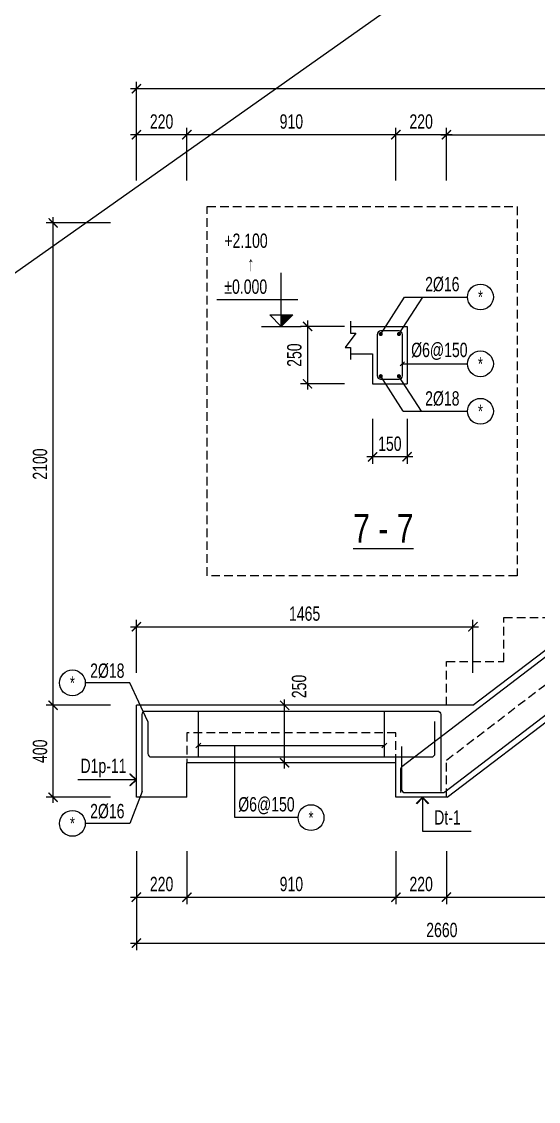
# Model space of a CAD drawing. Header units: millimetres. Extents: x -77370 to 109412, y -14880 to 214694.
# Drawn here: x 25703 to 30203, y 195896 to 205295 of the extents above; entities that cross this region are included whole.
import ezdxf
from ezdxf.enums import TextEntityAlignment as Align

# ---------------------------------------------------------------- set-up
doc = ezdxf.new("R2010")
doc.units = ezdxf.units.MM
doc.header["$LTSCALE"] = 300
doc.header["$MEASUREMENT"] = 0
doc.header["$PDMODE"] = 66
doc.linetypes.add('HIDDEN', pattern=[0.375, 0.25, -0.125])
doc.layers.get('0').update_dxf_attribs({"linetype": 'CONTINUOUS'})
doc.layers.get('DEFPOINTS').update_dxf_attribs({"linetype": 'CONTINUOUS'})
for name, color, linetype in [('CDC.02.DIM', 1, 'CONTINUOUS'), ('CDC.03.BORDER', 3, 'CONTINUOUS'), ('CDC.06.TEXT', 2, 'CONTINUOUS'), ('CDC.11.NOTE', 8, 'CONTINUOUS'), ('CDC.14.STEELNUM', 2, 'CONTINUOUS'), ('KCS_HIDDEN', 8, 'HIDDEN'), ('KCS_SNODE', 6, 'CONTINUOUS'), ('KCS_STEEL', 4, 'CONTINUOUS'), ('KCS_TEXT_B', 2, 'CONTINUOUS')]:
    doc.layers.add(name, color=color, linetype=linetype)
doc.layers.add('KCS_Plotter', color=11, linetype='CONTINUOUS', plot=False)
doc.styles.add('KCS_SMTEXT', font='arial.ttf', dxfattribs={"width": 0.7})
doc.dimstyles.new('KCS_DIM50 scale 2', dxfattribs={"dimscale": 50, "dimtxt": 2.5, "dimasz": 1.6, "dimexe": 1.2, "dimexo": 0, "dimgap": 1, "dimtad": 1, "dimdec": 0, "dimlfac": 0.5, "dimzin": 0, "dimdsep": 46, "dimtxsty": 'KCS_SMTEXT', "dimblk": 'ARCHTICK', "dimcen": 0, "dimdle": 1, "dimclrd": 256, "dimclre": 256, "dimclrt": 2, "dimadec": 0, "dimazin": 0, "dimtfac": 1, "dimtdec": 0, "dimtix": 1, "dimtmove": 2, "dimatfit": 3, "dimfxl": 1, "dimtolj": 1, "dimtzin": 0, "dimarcsym": 0})

# ---------------------------------------------------------------- blocks, each defined once
blk = doc.blocks.new('_ArchTick')
at = {"color": 0, "linetype": 'ByBlock', "const_width": 0.15}
blk.add_lwpolyline([(-0.5, -0.5), (0.5, 0.5)], dxfattribs=at)
blk = doc.blocks.new('*D1391')
at = {"layer": 'CDC.02.DIM', "lineweight": -2, "transparency": 16777216}
for p, q in [((28759.5, 201838.3), (28759.5, 201446.1)), ((29059.5, 201838.3), (29059.5, 201446.1)), ((29109.5, 201506.1), (28709.5, 201506.1))]:
    blk.add_line(p, q, dxfattribs=at)
at = {"layer": 'DEFPOINTS', "color": 0, "transparency": 16777216}
for p in [(28759.5, 201838.3), (29059.5, 201838.3), (28759.5, 201506.1)]:
    blk.add_point(p, dxfattribs=at)
at = {"layer": 'CDC.02.DIM', "lineweight": -2, "transparency": 16777216, "xscale": 80, "yscale": 80, "zscale": 80, "rotation": 180}
blk.add_blockref('_ArchTick', (28759.5, 201506.1), dxfattribs=at)
at = {"layer": 'CDC.02.DIM', "lineweight": -2, "transparency": 16777216, "xscale": 80, "yscale": 80, "zscale": 80}
blk.add_blockref('_ArchTick', (29059.5, 201506.1), dxfattribs=at)
at = {"layer": 'CDC.02.DIM', "color": 2, "transparency": 16777216, "insert": (28909.5, 201619.9), "char_height": 125, "attachment_point": 5, "style": 'KCS_SMTEXT'}
blk.add_mtext('\\A1;150', dxfattribs=at)
blk = doc.blocks.new('*D1418')
at = {"layer": 'CDC.02.DIM', "lineweight": -2, "transparency": 16777216}
for p, q in [((28192.3, 202691.8), (28192.3, 202091.8)), ((28514.9, 202641.8), (28132.3, 202641.8)), ((28514.9, 202141.8), (28132.3, 202141.8))]:
    blk.add_line(p, q, dxfattribs=at)
at = {"layer": 'DEFPOINTS', "color": 0, "transparency": 16777216}
for p in [(28514.9, 202641.8), (28192.3, 202141.8), (28514.9, 202141.8)]:
    blk.add_point(p, dxfattribs=at)
at = {"layer": 'CDC.02.DIM', "lineweight": -2, "transparency": 16777216, "xscale": 80, "yscale": 80, "zscale": 80}
for p, rotation in [((28192.3, 202641.8), 90), ((28192.3, 202141.8), 270)]:
    blk.add_blockref('_ArchTick', p, dxfattribs=dict(at, rotation=rotation))
at = {"layer": 'CDC.02.DIM', "color": 2, "transparency": 16777216, "insert": (28078.4, 202391.8), "char_height": 125, "attachment_point": 5, "rotation": 90, "style": 'KCS_SMTEXT'}
blk.add_mtext('\\A1;250', dxfattribs=at)
blk = doc.blocks.new('*D1063')
at = {"layer": 'CDC.02.DIM', "lineweight": -2, "transparency": 16777216}
for p, q in [((26702.1, 198073.2), (26702.1, 197213.2)), ((32022.1, 198073.2), (32022.1, 197213.2)), ((26652.1, 197273.2), (32072.1, 197273.2))]:
    blk.add_line(p, q, dxfattribs=at)
at = {"layer": 'DEFPOINTS', "color": 0, "transparency": 16777216}
for p in [(26702.1, 198073.2), (32022.1, 198073.2), (32022.1, 197273.2)]:
    blk.add_point(p, dxfattribs=at)
at = {"layer": 'CDC.02.DIM', "lineweight": -2, "transparency": 16777216, "xscale": 80, "yscale": 80, "zscale": 80, "rotation": 180}
blk.add_blockref('_ArchTick', (26702.1, 197273.2), dxfattribs=at)
at = {"layer": 'CDC.02.DIM', "lineweight": -2, "transparency": 16777216, "xscale": 80, "yscale": 80, "zscale": 80}
blk.add_blockref('_ArchTick', (32022.1, 197273.2), dxfattribs=at)
at = {"layer": 'CDC.02.DIM', "color": 2, "transparency": 16777216, "insert": (29362.1, 197387.1), "char_height": 125, "attachment_point": 5, "style": 'KCS_SMTEXT'}
blk.add_mtext('\\A1;2660', dxfattribs=at)
blk = doc.blocks.new('*D1064')
at = {"layer": 'CDC.02.DIM', "lineweight": -2, "transparency": 16777216}
for p, q in [((26702.1, 203910.4), (26702.1, 204770.4)), ((34842.1, 203910.4), (34842.1, 204770.4)), ((34892.1, 204710.4), (26652.1, 204710.4))]:
    blk.add_line(p, q, dxfattribs=at)
at = {"layer": 'DEFPOINTS', "color": 0, "transparency": 16777216}
for p in [(26702.1, 204710.4), (26702.1, 203910.4), (34842.1, 203910.4)]:
    blk.add_point(p, dxfattribs=at)
at = {"layer": 'CDC.02.DIM', "lineweight": -2, "transparency": 16777216, "xscale": 80, "yscale": 80, "zscale": 80, "rotation": 180}
blk.add_blockref('_ArchTick', (26702.1, 204710.4), dxfattribs=at)
at = {"layer": 'CDC.02.DIM', "lineweight": -2, "transparency": 16777216, "xscale": 80, "yscale": 80, "zscale": 80}
blk.add_blockref('_ArchTick', (34842.1, 204710.4), dxfattribs=at)
at = {"layer": 'CDC.02.DIM', "color": 2, "transparency": 16777216, "insert": (30772.1, 204824.3), "char_height": 125, "attachment_point": 5, "style": 'KCS_SMTEXT'}
blk.add_mtext('\\A1;4070', dxfattribs=at)
blk = doc.blocks.new('*D1065')
at = {"layer": 'CDC.02.DIM', "lineweight": -2, "transparency": 16777216}
for p, q in [((29402.1, 203910.4), (29402.1, 204370.4)), ((34402.1, 203910.4), (34402.1, 204370.4)), ((29352.1, 204310.4), (34452.1, 204310.4))]:
    blk.add_line(p, q, dxfattribs=at)
at = {"layer": 'DEFPOINTS', "color": 0, "transparency": 16777216}
for p in [(34402.1, 204310.4), (29402.1, 203910.4), (34402.1, 203910.4)]:
    blk.add_point(p, dxfattribs=at)
at = {"layer": 'CDC.02.DIM', "lineweight": -2, "transparency": 16777216, "xscale": 80, "yscale": 80, "zscale": 80, "rotation": 180}
blk.add_blockref('_ArchTick', (29402.1, 204310.4), dxfattribs=at)
at = {"layer": 'CDC.02.DIM', "lineweight": -2, "transparency": 16777216, "xscale": 80, "yscale": 80, "zscale": 80}
blk.add_blockref('_ArchTick', (34402.1, 204310.4), dxfattribs=at)
at = {"layer": 'CDC.02.DIM', "color": 2, "transparency": 16777216, "insert": (31902.1, 204424.3), "char_height": 125, "attachment_point": 5, "style": 'KCS_SMTEXT'}
blk.add_mtext('\\A1;10Bx250 = 2500', dxfattribs=at)
blk = doc.blocks.new('*D1067')
at = {"layer": 'CDC.02.DIM', "lineweight": -2, "transparency": 16777216}
for p, q in [((29402.1, 198073.2), (29402.1, 197613.2)), ((32022.1, 198073.2), (32022.1, 197613.2)), ((29352.1, 197673.2), (32072.1, 197673.2))]:
    blk.add_line(p, q, dxfattribs=at)
at = {"layer": 'DEFPOINTS', "color": 0, "transparency": 16777216}
for p in [(29402.1, 198073.2), (32022.1, 198073.2), (32022.1, 197673.2)]:
    blk.add_point(p, dxfattribs=at)
at = {"layer": 'CDC.02.DIM', "lineweight": -2, "transparency": 16777216, "xscale": 80, "yscale": 80, "zscale": 80, "rotation": 180}
blk.add_blockref('_ArchTick', (29402.1, 197673.2), dxfattribs=at)
at = {"layer": 'CDC.02.DIM', "lineweight": -2, "transparency": 16777216, "xscale": 80, "yscale": 80, "zscale": 80}
blk.add_blockref('_ArchTick', (32022.1, 197673.2), dxfattribs=at)
at = {"layer": 'CDC.02.DIM', "color": 2, "transparency": 16777216, "insert": (30712.1, 197787.1), "char_height": 125, "attachment_point": 5, "style": 'KCS_SMTEXT'}
blk.add_mtext('\\A1;1310', dxfattribs=at)
blk = doc.blocks.new('*D1069')
at = {"layer": 'CDC.02.DIM', "lineweight": -2, "transparency": 16777216}
for p, q in [((28962.1, 198073.2), (28962.1, 197613.2)), ((29402.1, 198073.2), (29402.1, 197613.2)), ((28912.1, 197673.2), (29452.1, 197673.2))]:
    blk.add_line(p, q, dxfattribs=at)
at = {"layer": 'DEFPOINTS', "color": 0, "transparency": 16777216}
for p in [(28962.1, 198073.2), (29402.1, 198073.2), (29402.1, 197673.2)]:
    blk.add_point(p, dxfattribs=at)
at = {"layer": 'CDC.02.DIM', "lineweight": -2, "transparency": 16777216, "xscale": 80, "yscale": 80, "zscale": 80, "rotation": 180}
blk.add_blockref('_ArchTick', (28962.1, 197673.2), dxfattribs=at)
at = {"layer": 'CDC.02.DIM', "lineweight": -2, "transparency": 16777216, "xscale": 80, "yscale": 80, "zscale": 80}
blk.add_blockref('_ArchTick', (29402.1, 197673.2), dxfattribs=at)
at = {"layer": 'CDC.02.DIM', "color": 2, "transparency": 16777216, "insert": (29182.1, 197787.1), "char_height": 125, "attachment_point": 5, "style": 'KCS_SMTEXT'}
blk.add_mtext('\\A1;220', dxfattribs=at)
blk = doc.blocks.new('*D1070')
at = {"layer": 'CDC.02.DIM', "lineweight": -2, "transparency": 16777216}
for p, q in [((27142.1, 198073.2), (27142.1, 197613.2)), ((28962.1, 198073.2), (28962.1, 197613.2)), ((27092.1, 197673.2), (29012.1, 197673.2))]:
    blk.add_line(p, q, dxfattribs=at)
at = {"layer": 'DEFPOINTS', "color": 0, "transparency": 16777216}
for p in [(27142.1, 198073.2), (28962.1, 198073.2), (28962.1, 197673.2)]:
    blk.add_point(p, dxfattribs=at)
at = {"layer": 'CDC.02.DIM', "lineweight": -2, "transparency": 16777216, "xscale": 80, "yscale": 80, "zscale": 80, "rotation": 180}
blk.add_blockref('_ArchTick', (27142.1, 197673.2), dxfattribs=at)
at = {"layer": 'CDC.02.DIM', "lineweight": -2, "transparency": 16777216, "xscale": 80, "yscale": 80, "zscale": 80}
blk.add_blockref('_ArchTick', (28962.1, 197673.2), dxfattribs=at)
at = {"layer": 'CDC.02.DIM', "color": 2, "transparency": 16777216, "insert": (28052.1, 197787.1), "char_height": 125, "attachment_point": 5, "style": 'KCS_SMTEXT'}
blk.add_mtext('\\A1;910', dxfattribs=at)
blk = doc.blocks.new('*D1071')
at = {"layer": 'CDC.02.DIM', "lineweight": -2, "transparency": 16777216}
for p, q in [((26702.1, 198073.2), (26702.1, 197613.2)), ((27142.1, 198073.2), (27142.1, 197613.2)), ((26652.1, 197673.2), (27192.1, 197673.2))]:
    blk.add_line(p, q, dxfattribs=at)
at = {"layer": 'DEFPOINTS', "color": 0, "transparency": 16777216}
for p in [(26702.1, 198073.2), (27142.1, 198073.2), (27142.1, 197673.2)]:
    blk.add_point(p, dxfattribs=at)
at = {"layer": 'CDC.02.DIM', "lineweight": -2, "transparency": 16777216, "xscale": 80, "yscale": 80, "zscale": 80, "rotation": 180}
blk.add_blockref('_ArchTick', (26702.1, 197673.2), dxfattribs=at)
at = {"layer": 'CDC.02.DIM', "lineweight": -2, "transparency": 16777216, "xscale": 80, "yscale": 80, "zscale": 80}
blk.add_blockref('_ArchTick', (27142.1, 197673.2), dxfattribs=at)
at = {"layer": 'CDC.02.DIM', "color": 2, "transparency": 16777216, "insert": (26922.1, 197787.1), "char_height": 125, "attachment_point": 5, "style": 'KCS_SMTEXT'}
blk.add_mtext('\\A1;220', dxfattribs=at)
blk = doc.blocks.new('*D1072')
at = {"layer": 'CDC.02.DIM', "lineweight": -2, "transparency": 16777216}
for p, q in [((28962.1, 203910.4), (28962.1, 204370.4)), ((29402.1, 203910.4), (29402.1, 204370.4)), ((29452.1, 204310.4), (28912.1, 204310.4))]:
    blk.add_line(p, q, dxfattribs=at)
at = {"layer": 'DEFPOINTS', "color": 0, "transparency": 16777216}
for p in [(28962.1, 204310.4), (28962.1, 203910.4), (29402.1, 203910.4)]:
    blk.add_point(p, dxfattribs=at)
at = {"layer": 'CDC.02.DIM', "lineweight": -2, "transparency": 16777216, "xscale": 80, "yscale": 80, "zscale": 80, "rotation": 180}
blk.add_blockref('_ArchTick', (28962.1, 204310.4), dxfattribs=at)
at = {"layer": 'CDC.02.DIM', "lineweight": -2, "transparency": 16777216, "xscale": 80, "yscale": 80, "zscale": 80}
blk.add_blockref('_ArchTick', (29402.1, 204310.4), dxfattribs=at)
at = {"layer": 'CDC.02.DIM', "color": 2, "transparency": 16777216, "insert": (29182.1, 204424.3), "char_height": 125, "attachment_point": 5, "style": 'KCS_SMTEXT'}
blk.add_mtext('\\A1;220', dxfattribs=at)
blk = doc.blocks.new('*D1073')
at = {"layer": 'CDC.02.DIM', "lineweight": -2, "transparency": 16777216}
for p, q in [((27142.1, 203910.4), (27142.1, 204370.4)), ((28962.1, 203910.4), (28962.1, 204370.4)), ((29012.1, 204310.4), (27092.1, 204310.4))]:
    blk.add_line(p, q, dxfattribs=at)
at = {"layer": 'DEFPOINTS', "color": 0, "transparency": 16777216}
for p in [(27142.1, 204310.4), (27142.1, 203910.4), (28962.1, 203910.4)]:
    blk.add_point(p, dxfattribs=at)
at = {"layer": 'CDC.02.DIM', "lineweight": -2, "transparency": 16777216, "xscale": 80, "yscale": 80, "zscale": 80, "rotation": 180}
blk.add_blockref('_ArchTick', (27142.1, 204310.4), dxfattribs=at)
at = {"layer": 'CDC.02.DIM', "lineweight": -2, "transparency": 16777216, "xscale": 80, "yscale": 80, "zscale": 80}
blk.add_blockref('_ArchTick', (28962.1, 204310.4), dxfattribs=at)
at = {"layer": 'CDC.02.DIM', "color": 2, "transparency": 16777216, "insert": (28052.1, 204424.3), "char_height": 125, "attachment_point": 5, "style": 'KCS_SMTEXT'}
blk.add_mtext('\\A1;910', dxfattribs=at)
blk = doc.blocks.new('*D1074')
at = {"layer": 'CDC.02.DIM', "lineweight": -2, "transparency": 16777216}
for p, q in [((26702.1, 203910.4), (26702.1, 204370.4)), ((27142.1, 203910.4), (27142.1, 204370.4)), ((27192.1, 204310.4), (26652.1, 204310.4))]:
    blk.add_line(p, q, dxfattribs=at)
at = {"layer": 'DEFPOINTS', "color": 0, "transparency": 16777216}
for p in [(26702.1, 204310.4), (26702.1, 203910.4), (27142.1, 203910.4)]:
    blk.add_point(p, dxfattribs=at)
at = {"layer": 'CDC.02.DIM', "lineweight": -2, "transparency": 16777216, "xscale": 80, "yscale": 80, "zscale": 80, "rotation": 180}
blk.add_blockref('_ArchTick', (26702.1, 204310.4), dxfattribs=at)
at = {"layer": 'CDC.02.DIM', "lineweight": -2, "transparency": 16777216, "xscale": 80, "yscale": 80, "zscale": 80}
blk.add_blockref('_ArchTick', (27142.1, 204310.4), dxfattribs=at)
at = {"layer": 'CDC.02.DIM', "color": 2, "transparency": 16777216, "insert": (26922.1, 204424.3), "char_height": 125, "attachment_point": 5, "style": 'KCS_SMTEXT'}
blk.add_mtext('\\A1;220', dxfattribs=at)
blk = doc.blocks.new('*D1078')
at = {"layer": 'CDC.02.DIM', "lineweight": -2, "transparency": 16777216}
for p, q in [((25977.3, 198493.6), (25977.3, 199393.6)), ((26477.3, 199343.6), (25917.3, 199343.6)), ((26477.3, 198543.6), (25917.3, 198543.6))]:
    blk.add_line(p, q, dxfattribs=at)
at = {"layer": 'DEFPOINTS', "color": 0, "transparency": 16777216}
for p in [(25977.3, 199343.6), (26477.3, 199343.6), (26477.3, 198543.6)]:
    blk.add_point(p, dxfattribs=at)
at = {"layer": 'CDC.02.DIM', "lineweight": -2, "transparency": 16777216, "xscale": 80, "yscale": 80, "zscale": 80}
for p, rotation in [((25977.3, 199343.6), 90), ((25977.3, 198543.6), 270)]:
    blk.add_blockref('_ArchTick', p, dxfattribs=dict(at, rotation=rotation))
at = {"layer": 'CDC.02.DIM', "color": 2, "transparency": 16777216, "insert": (25863.5, 198943.6), "char_height": 125, "attachment_point": 5, "rotation": 90, "style": 'KCS_SMTEXT'}
blk.add_mtext('\\A1;400', dxfattribs=at)
blk = doc.blocks.new('*D1081')
at = {"layer": 'CDC.02.DIM', "lineweight": -2, "transparency": 16777216}
for p, q in [((27993.1, 198793.6), (27993.1, 199393.6)), ((28184.3, 199343.6), (27933.1, 199343.6)), ((28184.3, 198843.6), (27933.1, 198843.6))]:
    blk.add_line(p, q, dxfattribs=at)
at = {"layer": 'DEFPOINTS', "color": 0, "transparency": 16777216}
for p in [(27993.1, 199343.6), (28184.3, 199343.6), (28184.3, 198843.6)]:
    blk.add_point(p, dxfattribs=at)
at = {"layer": 'CDC.02.DIM', "lineweight": -2, "transparency": 16777216, "xscale": 80, "yscale": 80, "zscale": 80}
for p, rotation in [((27993.1, 199343.6), 90), ((27993.1, 198843.6), 270)]:
    blk.add_blockref('_ArchTick', p, dxfattribs=dict(at, rotation=rotation))
at = {"layer": 'CDC.02.DIM', "color": 2, "transparency": 16777216, "insert": (28119.5, 199507.6), "char_height": 125, "attachment_point": 5, "rotation": 90, "style": 'KCS_SMTEXT'}
blk.add_mtext('\\A1;250', dxfattribs=at)
blk = doc.blocks.new('*D1082')
at = {"layer": 'CDC.02.DIM', "lineweight": -2, "transparency": 16777216}
for p, q in [((25977.3, 199293.6), (25977.3, 203593.6)), ((26477.3, 203543.6), (25917.3, 203543.6)), ((26477.3, 199343.6), (25917.3, 199343.6))]:
    blk.add_line(p, q, dxfattribs=at)
at = {"layer": 'DEFPOINTS', "color": 0, "transparency": 16777216}
for p in [(25977.3, 203543.6), (26477.3, 203543.6), (26477.3, 199343.6)]:
    blk.add_point(p, dxfattribs=at)
at = {"layer": 'CDC.02.DIM', "lineweight": -2, "transparency": 16777216, "xscale": 80, "yscale": 80, "zscale": 80}
for p, rotation in [((25977.3, 203543.6), 90), ((25977.3, 199343.6), 270)]:
    blk.add_blockref('_ArchTick', p, dxfattribs=dict(at, rotation=rotation))
at = {"layer": 'CDC.02.DIM', "color": 2, "transparency": 16777216, "insert": (25863.5, 201443.6), "char_height": 125, "attachment_point": 5, "rotation": 90, "style": 'KCS_SMTEXT'}
blk.add_mtext('\\A1;2100', dxfattribs=at)
blk = doc.blocks.new('*D1141')
at = {"layer": 'CDC.02.DIM', "lineweight": -2, "transparency": 16777216}
for p, q in [((26652.1, 200027.3), (29682.8, 200027.3)), ((26702.1, 199627.3), (26702.1, 200087.3)), ((29632.8, 199627.3), (29632.8, 200087.3))]:
    blk.add_line(p, q, dxfattribs=at)
at = {"layer": 'DEFPOINTS', "color": 0, "transparency": 16777216}
for p in [(29632.8, 200027.3), (26702.1, 199627.3), (29632.8, 199627.3)]:
    blk.add_point(p, dxfattribs=at)
at = {"layer": 'CDC.02.DIM', "lineweight": -2, "transparency": 16777216, "xscale": 80, "yscale": 80, "zscale": 80, "rotation": 180}
blk.add_blockref('_ArchTick', (26702.1, 200027.3), dxfattribs=at)
at = {"layer": 'CDC.02.DIM', "lineweight": -2, "transparency": 16777216, "xscale": 80, "yscale": 80, "zscale": 80}
blk.add_blockref('_ArchTick', (29632.8, 200027.3), dxfattribs=at)
at = {"layer": 'CDC.02.DIM', "color": 2, "transparency": 16777216, "insert": (28167.4, 200141.1), "char_height": 125, "attachment_point": 5, "style": 'KCS_SMTEXT'}
blk.add_mtext('\\A1;1465', dxfattribs=at)

msp = doc.modelspace()

# ---------------------------------------------------------------- linework, layer by layer
at = {"layer": 'CDC.02.DIM'}
for p, q in [((27964, 202641.8), (27964, 203108.5)), ((27404, 202875.3), (28107.9, 202875.3)), ((27863.4, 202742.4), (28064.7, 202742.4)), ((27964, 202641.8), (27863.4, 202742.4)), ((27964, 202641.8), (28064.7, 202742.4)), ((27790.8, 202641.8), (28137.3, 202641.8))]:
    msp.add_line(p, q, dxfattribs=at)
msp.add_solid([(28064.7, 202742.4), (27964, 202641.8), (27964, 202742.4)], dxfattribs=at)
at = {"layer": 'CDC.03.BORDER'}
for p, q in [((29632.8, 199343.6), (34402.1, 202985.6)), ((29409, 198543.6), (34647.1, 202543.6)), ((29632.8, 199343.6), (26702.1, 199343.6)), ((26702.1, 198543.6), (26702.1, 199343.6)), ((28962.1, 198843.6), (27142.1, 198843.6)), ((27142.1, 198543.6), (27142.1, 198843.6)), ((28962.1, 198543.6), (28962.1, 198843.6)), ((27142.1, 198543.6), (26702.1, 198543.6)), ((29409, 198543.6), (28962.1, 198543.6))]:
    msp.add_line(p, q, dxfattribs=at)
at = {"layer": 'CDC.03.BORDER', "ltscale": 2}
for p, q in [((28566.8, 202641.8), (28759.5, 202641.8)), ((28759.5, 202641.8), (29059.5, 202641.8)), ((29059.5, 202641.8), (29059.5, 202141.8)), ((28566.8, 202401.8), (28759.5, 202401.8)), ((28759.5, 202401.8), (28759.5, 202141.8)), ((28759.5, 202141.8), (29059.5, 202141.8))]:
    msp.add_line(p, q, dxfattribs=at)
at = {"layer": 'CDC.11.NOTE'}
for p, q in [((28830.2, 202575.3), (29037.5, 202897.7)), ((28988.6, 202575.3), (29195.9, 202897.7)), ((29037.5, 202897.7), (29585.6, 202897.7)), ((29019.5, 202315.7), (29585.6, 202315.7)), ((29026.8, 201902.8), (28830.5, 202208.3)), ((29185.2, 201902.8), (28988.8, 202208.3)), ((29026.8, 201902.8), (29585.6, 201902.8)), ((26644.4, 199538.5), (26257.8, 199538.5)), ((26802.1, 199203.6), (26644.4, 199538.5)), ((27242.1, 198993.6), (28862.1, 198993.6))]:
    msp.add_line(p, q, dxfattribs=at)
at = {"layer": 'CDC.11.NOTE', "color": 3}
for p, q in [((29037.8, 202334.3), (29000.7, 202297.2)), ((27220.9, 198972.4), (27263.3, 199014.8)), ((28840.9, 198972.4), (28883.3, 199014.8))]:
    msp.add_line(p, q, dxfattribs=at)
at = {"layer": 'CDC.11.NOTE', "color": 1}
for p, q in [((26752.1, 198593.6), (26644.4, 198315.7)), ((26644.4, 198315.7), (26257.8, 198315.7))]:
    msp.add_line(p, q, dxfattribs=at)
at = {"layer": 'CDC.11.NOTE'}
for points in [[(28566.8, 202688.6), (28566.8, 202584.3), (28613.7, 202584.3), (28520, 202459.3), (28566.8, 202459.3), (28566.8, 202354.9)], [(28110.6, 198365.7), (27560.6, 198365.7), (27560.6, 198993.6)], [(26702.1, 198695.4), (26649.1, 198748.4), (26645.5, 198744.9), (26697.1, 198695.4), (26645.5, 198645.9), (26649.1, 198642.3), (26702.1, 198695.4), (26192.5, 198695.4)], [(29194, 198543.6), (29247, 198490.6), (29243.5, 198487), (29194, 198538.6), (29144.5, 198487), (29140.9, 198490.6), (29194, 198543.6), (29194, 198248.3), (29617.2, 198248.3)]]:
    msp.add_lwpolyline(points, dxfattribs=at)
at = {"layer": 'CDC.14.STEELNUM', "color": 8}
for centre in [(29698.1, 202897.7), (29698.1, 202315.7), (29698.1, 201902.8), (26145.3, 199538.5), (26145.3, 198315.7), (28223.1, 198365.7)]:
    msp.add_circle(centre, 112.5, dxfattribs=at)
at = {"layer": 'KCS_HIDDEN'}
for p, q in [((29402.1, 198865.5), (34218.7, 202543.6)), ((28962.1, 199103.6), (27142.1, 199103.6)), ((27142.1, 199103.6), (27142.1, 198843.6)), ((28962.1, 198843.6), (28962.1, 199103.6)), ((29402.1, 198543.6), (29402.1, 198865.5))]:
    msp.add_line(p, q, dxfattribs=at)
msp.add_lwpolyline([(27318.7, 203685.6), (30018, 203685.6), (30018, 200470.7), (27318.7, 200470.7)], close=True, dxfattribs=at)
msp.add_lwpolyline([(29402.1, 199343.6), (29402.1, 199725.4), (29902.1, 199725.4), (29902.1, 200107.2), (30402.1, 200107.2), (30402.1, 200489.1), (30902.1, 200489.1), (30902.1, 200870.9), (31402.1, 200870.9), (31402.1, 201252.7), (31902.1, 201252.7), (31902.1, 201634.5), (32402.1, 201634.5), (32402.1, 202016.3), (32902.1, 202016.3), (32902.1, 202398.2), (33402.1, 202398.2), (33402.1, 202780), (33902.1, 202780), (33902.1, 203161.8), (34402.1, 203161.8), (34402.1, 203543.6)], dxfattribs=at)
at = {"layer": 'KCS_Plotter'}
msp.add_line((0, 184994.5), (42050, 214694.5), dxfattribs=at)
at = {"layer": 'KCS_SNODE', "const_width": 18}
for points in [[(28821.2, 202575.3, -1), (28839.2, 202575.3, -1)], [(28997.6, 202575.3, 1), (28979.6, 202575.3, 1)], [(28821.2, 202208.3, 1), (28839.2, 202208.3, 1)], [(28997.6, 202208.3, -1), (28979.6, 202208.3, -1)]]:
    msp.add_lwpolyline(points, format="xyb", close=True, dxfattribs=at)
at = {"layer": 'KCS_STEEL', "color": 4}
for p, q in [((27242.1, 198893.6), (27242.1, 199293.6)), ((28862.1, 198893.6), (28862.1, 199293.6))]:
    msp.add_line(p, q, dxfattribs=at)
for points in [[(29012.1, 198983.6), (29012.1, 198613.6, 0.414214), (29042.1, 198583.6), (29368.8, 198583.6, 0.164503), (29387.1, 198589.8), (34754.6, 202688.6, 0.233781), (34766.4, 202712.4), (34766.4, 203331.8)], [(34802.1, 202583.6), (34802.1, 203102.7, 0.414214), (34772.1, 203132.7), (34687.2, 203132.7, 0.164503), (34669, 203126.5), (29013.9, 198808.1, 0.233781), (29002.1, 198784.3), (29002.1, 198583.6)], [(26752.1, 198593.6), (26752.1, 199263.6, -0.414214), (26782.1, 199293.6), (29322.1, 199293.6, -0.414214), (29352.1, 199263.6), (29352.1, 198593.6)], [(26802.1, 199203.6), (26802.1, 198923.6, 0.414214), (26832.1, 198893.6), (29272.1, 198893.6, 0.414214), (29302.1, 198923.6), (29302.1, 199203.6)]]:
    msp.add_lwpolyline(points, format="xyb", dxfattribs=at)
at = {"layer": 'KCS_STEEL'}
msp.add_lwpolyline([(28829.5, 202181.8), (28989.3, 202181.8, 0.414214), (29019.3, 202211.8), (29019.3, 202571.8, 0.414214), (28989.3, 202601.8), (28829.5, 202601.8, 0.414214), (28799.5, 202571.8), (28799.5, 202211.8, 0.414214)], format="xyb", close=True, dxfattribs=at)

# ---------------------------------------------------------------- texts
at = {"layer": 'CDC.06.TEXT', "linetype": 'ByBlock', "style": 'KCS_SMTEXT', "width": 0.7}
for s, p in [('+2.100', (27468.3, 203325.3)), ('↑', (27668.3, 203125.3)), ('%%P0.000', (27468.3, 202925.3))]:
    msp.add_text(s, height=125, rotation=360, dxfattribs=at).set_placement(p)
at = {"layer": 'CDC.06.TEXT', "color": 2, "linetype": 'ByBlock', "style": 'KCS_SMTEXT', "width": 0.7}
for s, p in [('2%%C16', (29366.3, 203009.9)), ('%%C6@150', (29340.5, 202427.9)), ('2%%C18', (29366.3, 202015)), ('2%%C18', (26449.2, 199645.5)), ('%%C6@150', (27834.9, 198472.7)), ('2%%C16', (26449.2, 198422.7))]:
    msp.add_text(s, height=125, dxfattribs=at).set_placement(p, align=Align.MIDDLE)
at = {"layer": 'CDC.06.TEXT', "color": 4, "style": 'KCS_SMTEXT', "width": 0.75}
msp.add_text('%%U7 - 7', height=250, dxfattribs=at).set_placement((28852.1, 200883.5), align=Align.MIDDLE)
at = {"layer": 'CDC.14.STEELNUM', "style": 'KCS_SMTEXT', "width": 0.7}
for p in [(29698.1, 202897.7), (29698.1, 202315.7), (29698.1, 201902.8), (26145.3, 199538.5), (26145.3, 198315.7), (28223.1, 198365.7)]:
    msp.add_text('*', height=112.5, dxfattribs=at).set_placement(p, align=Align.MIDDLE)
at = {"layer": 'KCS_TEXT_B', "color": 3, "linetype": 'ByBlock', "style": 'KCS_SMTEXT', "width": 0.7}
for s, p in [('D1p-11', (26416, 198797.6)), ('Dt-1', (29411.1, 198366.8))]:
    msp.add_text(s, height=125, dxfattribs=at).set_placement(p, align=Align.MIDDLE)

# ---------------------------------------------------------------- dimensions: what is measured, and where the dimension line sits
at = {"layer": 'CDC.02.DIM'}
for base, p1, p2, picture, middle in [((26702.1, 204710.4), (34842.1, 203910.4), (26702.1, 203910.4), '*D1064', (30772.1, 204824.3)), ((26702.1, 204310.4), (27142.1, 203910.4), (26702.1, 203910.4), '*D1074', (26922.1, 204424.3)), ((27142.1, 204310.4), (28962.1, 203910.4), (27142.1, 203910.4), '*D1073', (28052.1, 204424.3)), ((28962.1, 204310.4), (29402.1, 203910.4), (28962.1, 203910.4), '*D1072', (29182.1, 204424.3)), ((28759.5, 201506.1), (29059.5, 201838.3), (28759.5, 201838.3), '*D1391', (28909.5, 201619.9)), ((29632.8, 200027.3), (26702.1, 199627.3), (29632.8, 199627.3), '*D1141', (28167.4, 200141.1))]:
    dim = msp.add_linear_dim(base=base, p1=p1, p2=p2, dimstyle='KCS_DIM50 scale 2', dxfattribs=at)
    dim.commit()
    dim.dimension.update_dxf_attribs({"geometry": picture, "text_midpoint": middle})
dim = msp.add_linear_dim(base=(34402.1, 204310.4), p1=(29402.1, 203910.4), p2=(34402.1, 203910.4), angle=180, text='10Bx250 = <>', dimstyle='KCS_DIM50 scale 2', dxfattribs=at)
dim.commit()
dim.dimension.update_dxf_attribs({"geometry": '*D1065', "text_midpoint": (31902.1, 204424.3)})
for base, p1, p2, angle, picture, middle in [((25977.3, 203543.6), (26477.3, 199343.6), (26477.3, 203543.6), 270, '*D1082', (25863.5, 201443.6)), ((28192.3, 202141.8), (28514.9, 202641.8), (28514.9, 202141.8), 90, '*D1418', (28078.4, 202391.8)), ((25977.3, 199343.6), (26477.3, 198543.6), (26477.3, 199343.6), 270, '*D1078', (25863.5, 198943.6)), ((32022.1, 197273.2), (26702.1, 198073.2), (32022.1, 198073.2), 180, '*D1063', (29362.1, 197387.1)), ((27142.1, 197673.2), (26702.1, 198073.2), (27142.1, 198073.2), 180, '*D1071', (26922.1, 197787.1)), ((28962.1, 197673.2), (27142.1, 198073.2), (28962.1, 198073.2), 180, '*D1070', (28052.1, 197787.1)), ((29402.1, 197673.2), (28962.1, 198073.2), (29402.1, 198073.2), 180, '*D1069', (29182.1, 197787.1)), ((32022.1, 197673.2), (29402.1, 198073.2), (32022.1, 198073.2), 180, '*D1067', (30712.1, 197787.1))]:
    dim = msp.add_linear_dim(base=base, p1=p1, p2=p2, angle=angle, dimstyle='KCS_DIM50 scale 2', dxfattribs=at)
    dim.commit()
    dim.dimension.update_dxf_attribs({"geometry": picture, "text_midpoint": middle})
dim = msp.add_linear_dim(base=(27993.1, 199343.6), p1=(28184.3, 198843.6), p2=(28184.3, 199343.6), angle=270, dimstyle='KCS_DIM50 scale 2', dxfattribs=at)
dim.commit()
dim.dimension.update_dxf_attribs({"geometry": '*D1081', "text_midpoint": (28119.5, 199507.6), "dimtype": 160})

doc.saveas('drawing.dxf')
